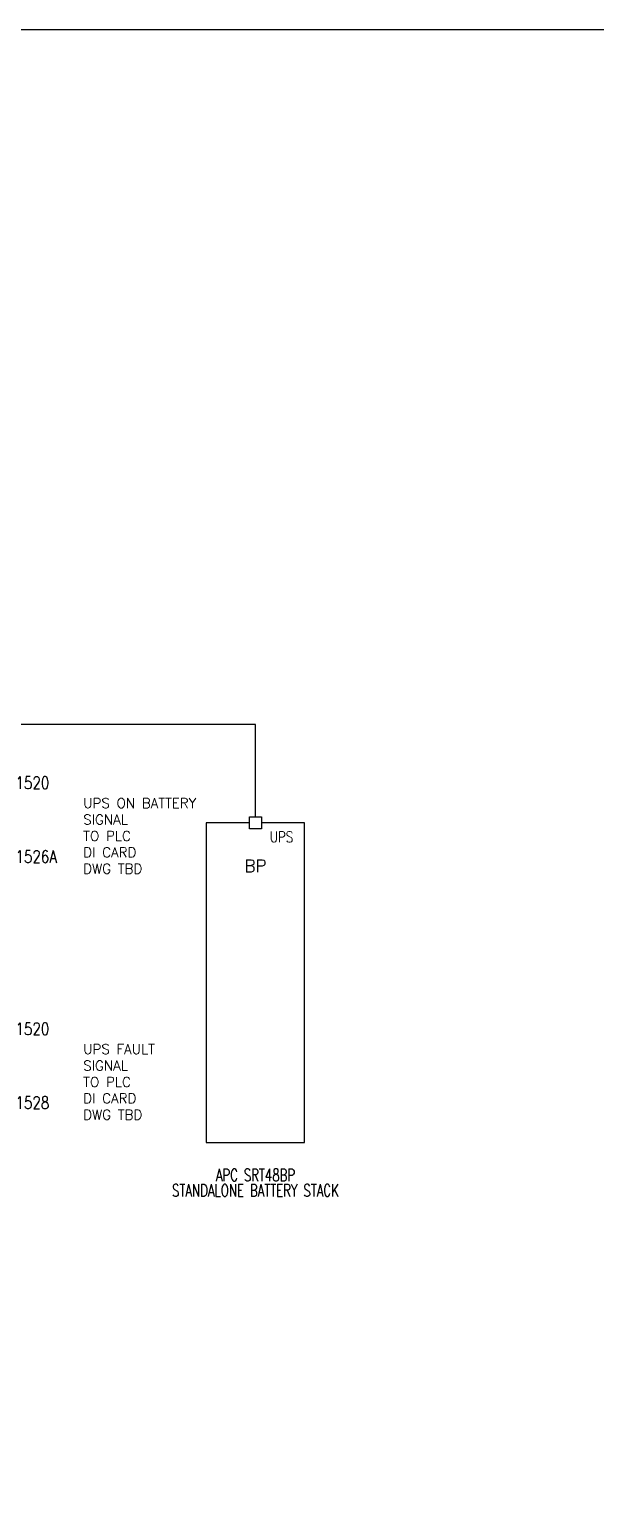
# Model space of a CAD drawing. Header units: inches. Extents: x 0 to 33.9, y 0 to 22.6.
# Drawn here: x 11.2 to 16.96, y 7.61 to 22.56 of the extents above; entities that cross this region are included whole.
import ezdxf
from ezdxf.enums import TextEntityAlignment as Align

# ---------------------------------------------------------------- set-up
doc = ezdxf.new("R2010")
doc.units = ezdxf.units.IN
doc.header["$LTSCALE"] = 0.5
doc.header["$MEASUREMENT"] = 0
for name, color, linetype in [('DESC', 150, 'Continuous'), ('MISC', 7, 'Continuous'), ('SYMS', 7, 'Continuous'), ('TAGFIXED', 7, 'Continuous'), ('TERMS', 123, 'Continuous'), ('WIRES', 7, 'Continuous')]:
    doc.layers.add(name, color=color, linetype=linetype)
doc.layers.add('VIEWPORTS', color=10, linetype='Continuous', plot=False)
doc.styles.get("Standard").update_dxf_attribs({"font": 'romans.shx'})
doc.styles.add('WD', font='romans.shx')

# ---------------------------------------------------------------- blocks, each defined once
blk = doc.blocks.new('HPW1_UPS_BATTERY_PACK')
for p, q in [((0.438, 3.312), (0.562, 3.312)), ((0.438, 3.188), (0.438, 3.312)), ((0.562, 3.312), (0.562, 3.188)), ((0.562, 3.188), (0.438, 3.188))]:
    blk.add_line(p, q)
blk.add_lwpolyline([(0.438, 3.25), (0, 3.25), (0, 0), (1, 0), (1, 3.25), (0.562, 3.25)])
at = {"style": 'WD', "width": 0.8}
for tag, p in [('TERM01', (0.5, 3.25)), ('X2TERMDESC01', (0.765, 3.107))]:
    blk.add_attdef(tag, text='', height=0.11, dxfattribs=at).set_placement(p, align=Align.MIDDLE)
at = {"style": 'WD'}
for tag, p, flags in [('X2TERM01', (0.5, 3.312), 1), ('FAMILY', (0.5, 2.25), 9)]:
    blk.add_attdef(tag, p, '', height=0.01, dxfattribs=dict(at, flags=flags))
blk.add_attdef('TAG1', text='', height=0.125, dxfattribs=at).set_placement((0.5, 2.75), align=Align.CENTER)
at = {"style": 'WD', "flags": 9}
for tag, p in [('ASSYCODE', (0.48, 2.321)), ('MFG', (0.478, 2.339)), ('CAT', (0.48, 2.358))]:
    blk.add_attdef(tag, text='', height=0.01, dxfattribs=at).set_placement(p, align=Align.CENTER)
at = {"style": 'WD', "width": 0.7}
for tag, p in [('DESC1', (0.5, -0.392)), ('DESC2', (0.5, -0.548)), ('INST', (1.25, -0.487)), ('DESC3', (0.5, -0.696)), ('LOC', (1.25, -0.656))]:
    blk.add_attdef(tag, text='', height=0.125, dxfattribs=at).set_placement(p, align=Align.CENTER)
blk = doc.blocks.new('HT1001')
for p, q in [((-0.062, 0.062), (0.062, 0.062)), ((-0.062, -0.062), (-0.062, 0.062)), ((0.062, 0.062), (0.062, -0.062)), ((0.062, -0.062), (-0.062, -0.062))]:
    blk.add_line(p, q)
at = {"style": 'WD'}
for tag, p, width in [('INST', (0.062, 0.42), 0.7), ('LOC', (0.062, 0.25), 0.7), ('DESC1', (0.05, -0.385), 0.8)]:
    blk.add_attdef(tag, p, '', height=0.125, dxfattribs=dict(at, width=width))
at = {"linetype": 'Continuous', "style": 'WD'}
for tag, p, height, width, flags in [('TERM01', (0.062, 0.094), 0.125, 0.8, 8), ('TAGSTRIP', (0.05, -0.229), 0.125, 0.9, 8), ('CAT', (0.213, -0.406), 0.109, 0.8, 1), ('DESC2', (0.05, -0.541), 0.125, 0.8, 8), ('DESC3', (0.05, -0.698), 0.125, 0.8, 8)]:
    blk.add_attdef(tag, p, '', height=height, dxfattribs=dict(at, width=width, flags=flags))
at = {"style": 'WD', "flags": 1}
for tag, p, height in [('X4TERM01', (-0.062, 0), 0.0125), ('X4TERMDESC01', (-0.055, -0.023), 0.025), ('X2TERMDESC01', (-0.006, 0.029), 0.025), ('STRIPSEQ', (0, 0), 0.00125), ('X2TERM01', (0, 0.062), 0.0125), ('X2PIN01', (0.033, 0.084), 0.0125), ('X1TERMDESC01', (0.039, 0.007), 0.025), ('X1TERM01', (0.062, 0), 0.0125), ('X1PIN01', (0.087, 0.016), 0.0125), ('X4PIN01', (-0.114, -0.038), 0.0125), ('LINKTERM', (0, -0.002), 0.00125), ('X8TERM01', (0, -0.062), 0.0125), ('X8TERMDESC01', (0, -0.054), 0.025), ('X8PIN01', (0.026, -0.096), 0.0125)]:
    blk.add_attdef(tag, p, '', height=height, dxfattribs=at)
at = {"linetype": 'Continuous', "style": 'WD', "width": 0.8, "flags": 1}
blk.add_attdef('MFG', text='', height=0.109, dxfattribs=at).set_placement((0.088, -0.406), align=Align.RIGHT)
at = {"style": 'WD', "width": 0.7, "flags": 1}
blk.add_attdef('ASSYCODE', (0.062, -0.281), '', height=0.01, dxfattribs=at)

msp = doc.modelspace()

# ---------------------------------------------------------------- linework, layer by layer
at = {"layer": 'VIEWPORTS'}
msp.add_lwpolyline([(0.025, 22.562), (33.888, 22.562), (33.888, 0.025), (0.025, 0.025)], close=True, dxfattribs=at)
at = {"layer": 'WIRES'}
for p, q in [((13.5, 15.5), (11, 15.5)), ((13.5, 14.562), (13.5, 15.5))]:
    msp.add_line(p, q, dxfattribs=at)

# ---------------------------------------------------------------- block references
at = {"layer": 'SYMS'}
ref = msp.add_blockref('HT1001', (11, 14.75), dxfattribs=at)
ref.add_attrib('TERM01', '1520', (11.062, 14.844), dxfattribs={"layer": 'TERMS', "linetype": 'Continuous', "height": 0.125, "style": 'WD', "width": 0.8, "flags": 8})
ref = msp.add_blockref('HPW1_UPS_BATTERY_PACK', (13, 11.25), dxfattribs=at)
ref.add_attrib('TAG1F', 'BP', dxfattribs={"layer": 'TAGFIXED', "height": 0.125, "style": 'WD'}).set_placement((13.5, 14), align=Align.CENTER)
ref.add_attrib('DESC1', 'APC SRT48BP', dxfattribs={"layer": 'DESC', "height": 0.125, "style": 'WD', "width": 0.7}).set_placement((13.5, 10.858), align=Align.CENTER)
ref.add_attrib('DESC2', 'STANDALONE BATTERY STACK', dxfattribs={"layer": 'DESC', "height": 0.125, "style": 'WD', "width": 0.7}).set_placement((13.5, 10.702), align=Align.CENTER)
ref.add_attrib('X2TERMDESC01', 'UPS', dxfattribs={"layer": 'MISC', "height": 0.11, "style": 'WD', "width": 0.8}).set_placement((13.765, 14.357), align=Align.MIDDLE)
ref = msp.add_blockref('HT1001', (11, 14), dxfattribs=at)
ref.add_attrib('TERM01', '1526A', (11.062, 14.094), dxfattribs={"layer": 'TERMS', "linetype": 'Continuous', "height": 0.125, "style": 'WD', "width": 0.8, "flags": 8})
ref = msp.add_blockref('HT1001', (11, 12.25), dxfattribs=at)
ref.add_attrib('TERM01', '1520', (11.062, 12.344), dxfattribs={"layer": 'TERMS', "linetype": 'Continuous', "height": 0.125, "style": 'WD', "width": 0.8, "flags": 8})
ref = msp.add_blockref('HT1001', (11, 11.5), dxfattribs=at)
ref.add_attrib('TERM01', '1528', (11.062, 11.594), dxfattribs={"layer": 'TERMS', "linetype": 'Continuous', "height": 0.125, "style": 'WD', "width": 0.8, "flags": 8})

# ---------------------------------------------------------------- texts
at = {"char_height": 0.1, "attachment_point": 1}
for s, insert in [('UPS ON BATTERY\\PSIGNAL\\PTO PLC\\PDI CARD^JDWG TBD', (11.75, 14.75)), ('UPS FAULT\\PSIGNAL\\PTO PLC\\PDI CARD^JDWG TBD', (11.75, 12.25))]:
    msp.add_mtext_dynamic_manual_height_columns(s, width=1.5, gutter_width=0.5, heights=[0], dxfattribs=dict(at, insert=insert))

doc.saveas('drawing.dxf')
